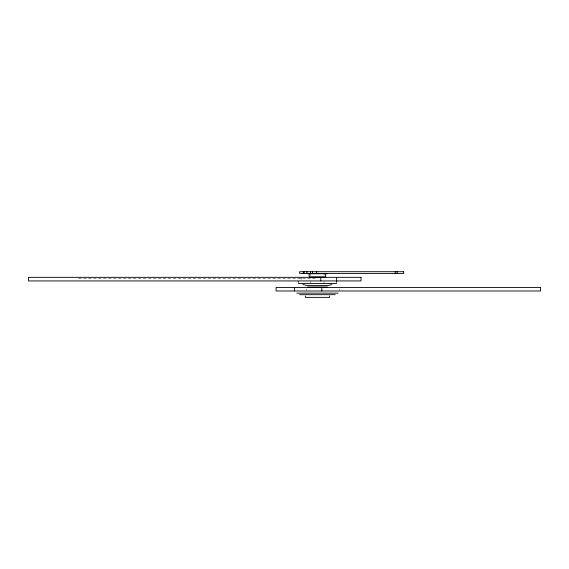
<?xml version="1.0" encoding="UTF-8"?>
<svg xmlns="http://www.w3.org/2000/svg" width="569" height="569" viewBox="0 0 569 569"><rect width="100%" height="100%" fill="white"/><g stroke="black" fill="none" stroke-linecap="round" stroke-linejoin="round"><path stroke-width="0.43" stroke-dasharray="2.85 2.13" d="M324.046 282.793L324.053 281.385M78.494 278.554L315.084 278.554L315.084 277.331M310.859 281.385L310.859 282.793M339.337 288.86L339.337 290.282M324.046 274.251L324.046 275.567M310.859 274.251L310.859 275.567M306.527 288.86L306.527 290.282M301.463 278.049L301.463 279.493M300.069 277.331L300.069 278.554"/><path stroke-width="0.85" d="M332.033 284.571L327.388 285.595L307.516 285.595L302.879 284.571M307.473 273.732L327.431 273.732M298.277 283.547L336.635 283.547M307.516 287.004L327.388 287.004M296.798 293.127L338.114 293.127M299.586 294.685L335.319 294.685M305.34 297.367L329.572 297.367M325.653 273.732L325.674 276.875L309.23 276.875L309.23 273.732M397.119 271.705L397.119 273.412M395.242 271.705L395.242 273.412M336.628 277.331L336.628 280.937M336.628 281.584L336.628 282.238M329.522 296.029L329.522 296.698M321.819 287.437L321.819 290.994M320.795 277.331L320.795 280.937M316.649 271.705L316.649 273.412M312.424 271.705L312.424 273.412M310.503 271.705L310.503 273.412M306.876 271.705L306.876 273.412M305.389 296.029L305.389 296.698M304.109 271.705L304.109 273.412M303.256 271.705L303.256 273.412M298.284 281.584L298.284 282.238M294.529 287.437L294.529 290.994M403.698 271.705L299.628 271.705L299.628 273.412L403.698 273.412L403.698 271.705M360.988 277.331L28.45 277.331L28.45 280.937L360.988 280.937L360.988 277.331M540.55 287.437L276.093 287.437L276.093 290.994L540.55 290.994L540.55 287.437"/></g></svg>
